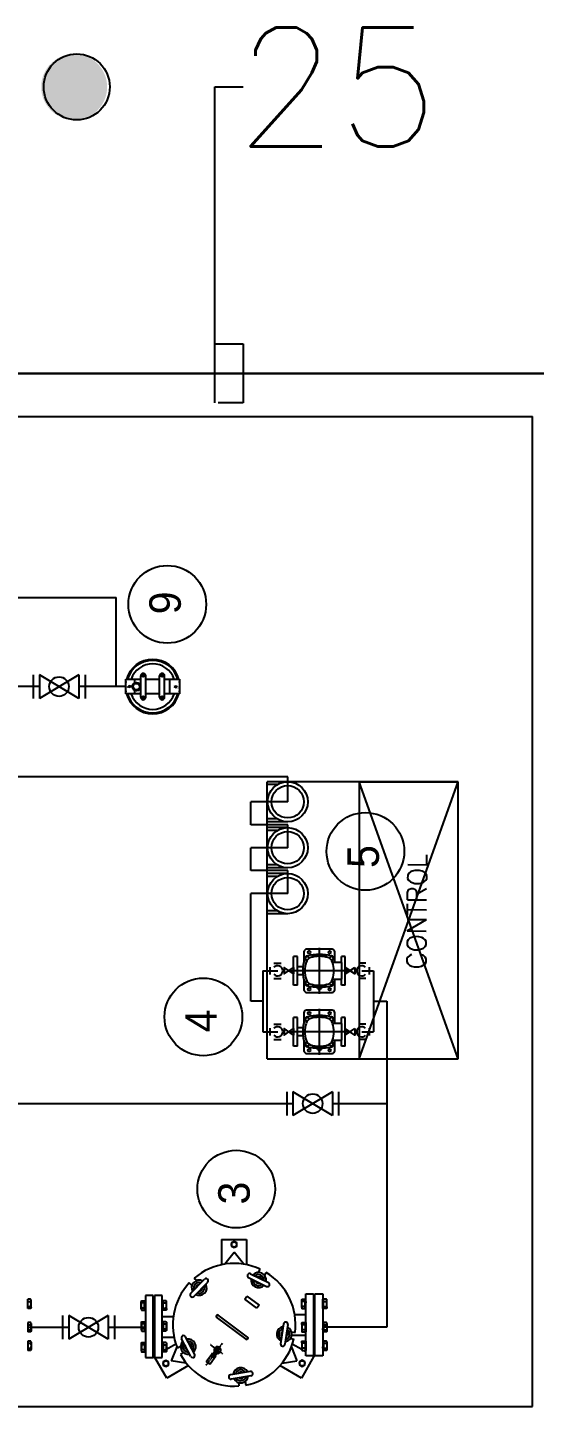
# Model space of a CAD drawing. Header units: millimetres. Extents: x 98929 to 11941380, y 952 to 54154.
# Drawn here: x 209190 to 210470, y 33196 to 36679 of the extents above; entities that cross this region are included whole.
import ezdxf
from ezdxf.enums import TextEntityAlignment as Align

# ---------------------------------------------------------------- set-up
doc = ezdxf.new("R2010")
doc.units = ezdxf.units.MM
doc.linetypes.add('CENTER', pattern=[2, 1.25, -0.25, 0.25, -0.25])
doc.linetypes.add('PHANTOM', pattern=[63.5, 31.75, -6.35, 6.35, -6.35, 6.35, -6.35])
doc.layers.add('-급수', color=3, linetype='Continuous', lineweight=30)
for name, color, linetype in [('5TXT', 7, 'Continuous'), ('CENTER', 8, 'CENTER'), ('ex', 1, 'Continuous'), ('장비', 8, 'Continuous')]:
    doc.layers.add(name, color=color, linetype=linetype)
doc.layers.add('Library', color=210, linetype='Continuous', plot=False)
doc.styles.get("Standard").update_dxf_attribs({"font": 'simple.shx', "bigfont": 'whgtxt.shx'})
doc.styles.add('굴림', font='simple.shx', dxfattribs={"bigfont": 'whgtxt.shx'})
doc.styles.add('돋움체', font='')
doc.styles.add('울릉도B', font='HYWULM.TTF')
doc.styles.get('돋움체').set_extended_font_data('DotumChe')

# ---------------------------------------------------------------- blocks, each defined once
blk = doc.blocks.new('BA-8E')
for p, q in [((-6, 43), (-6, 42.5)), ((-6, 42.5), (-6, 15.5)), ((-6, 42.5), (-4.6, 42.5)), ((-5, 44), (5, 44)), ((-2, 42.5), (1.4, 42.5)), ((4.9, 42.5), (6, 42.5)), ((6, 43), (6, 42.5)), ((6, 42.5), (6, 15.5)), ((-6, 17), (6, 17)), ((-6, 15.5), (6, 15.5)), ((-4, 15.5), (-4, 9.7)), ((-4, 15.2), (4, 15.2)), ((-3, 21.7), (-3, 17)), ((-3, 17.3), (3, 17.3)), ((-2.7, 22), (2.7, 22)), ((-1.5, 22), (-1.5, 17.3)), ((1.5, 22), (1.5, 17.3)), ((3, 21.7), (3, 17)), ((4, 15.5), (4, 9.7)), ((6, 17), (6, 15.5))]:
    blk.add_line(p, q)
blk.add_lwpolyline([(9.6, 0), (6.8, 6.8), (0, 9.6), (-6.8, 6.8), (-9.6, 0), (-6.8, -6.8), (0, -9.6), (6.8, -6.8)], close=True)
for radius in [8.6, 4]:
    blk.add_circle((0, 0), radius)
for centre, radius, start, end in [((-5, 43), 1, 90, 180), ((5, 43), 1, 0, 90), ((-8, 9.7), 4, 328.8254, 0), ((-2.7, 21.7), 0.3, 90, 180), ((2.7, 21.7), 0.3, 360, 90), ((8, 9.7), 4, 180, 211.1746)]:
    blk.add_arc(centre, radius, start, end)
at = {"layer": 'CENTER'}
for p, q in [((0, 52), (0, -23.2)), ((-18.5, 0), (23.7, 0))]:
    blk.add_line(p, q, dxfattribs=at)
blk = doc.blocks.new('A$C31BA1A71')
at = {"layer": 'Library'}
blk.add_lwpolyline([(10.7, 24.6), (0, 18.5), (0, 6.2), (10.7, 0), (21.3, 6.2), (21.3, 18.5)], close=True, dxfattribs=at)
blk.add_circle((10.7, 12.3), 10.4, dxfattribs=at)
blk = doc.blocks.new('RO SYSTEM')
at = {"layer": '장비'}
for points in [[(566.5, 1019.6), (566.5, 1017.8), (565.7, 1017.8), (567.8, 1013.1), (569.9, 1017.8), (569.1, 1017.8), (569.1, 1019.6)], [(569.1, 899.9), (570, 899.9), (567.8, 904.6), (565.7, 899.9), (566.6, 899.9), (566.6, 898.1), (569.1, 898.1)]]:
    blk.add_hatch(color=251, dxfattribs=at).paths.add_polyline_path(points)
at = {"layer": '장비', "color": 5}
for p, q in [((-1250, 3000), (-1250, 0)), ((1250, 3000), (1250, 0)), ((-1250, 0), (1250, 0))]:
    blk.add_line(p, q, dxfattribs=at)
at = {"layer": '장비', "color": 4}
for p, q in [((-485.3, 2227.1), (-485.3, 604.6)), ((340.3, 618), (340.3, 2219.5)), ((793, 1490.1), (793, 1051.4)), ((567.8, 1245), (567.8, 1322.6)), ((-1050.1, 1274), (-1050.1, 1170.9)), ((567.8, 1026.3), (567.8, 1145.3)), ((-1050.1, 1071.1), (-1050.1, 977)), ((567.8, 1051.4), (793, 1051.4)), ((-227, 680.4), (-227, 710.6)), ((-227, 710.6), (45, 710.6)), ((45, 618), (45, 710.6)), ((103, 710.6), (160.9, 710.6)), ((103, 618), (103, 710.6)), ((160.9, 618), (160.9, 710.6)), ((218.9, 710.6), (276.9, 710.6)), ((218.9, 618), (218.9, 710.6)), ((276.9, 618), (276.9, 710.6)), ((-304, 680.4), (-304, 643.1)), ((-149.9, 680.4), (-304, 680.4)), ((-149.9, 680.4), (-149.9, 643.2)), ((45, 618), (103, 618)), ((160.9, 618), (218.9, 618)), ((276.9, 618), (340.3, 618)), ((-1050.1, 367.3), (-1050.1, 529.6)), ((-485.3, 504.8), (-485.3, 367.3)), ((-304, 430.7), (-304, 400.9)), ((-149.9, 430.8), (-149.9, 400.9)), ((-149.9, 400.9), (-304, 400.9)), ((-227, 400.9), (-227, 367.3)), ((-227, 367.3), (-1050.1, 367.3))]:
    blk.add_line(p, q, dxfattribs=at)
at = {"layer": '장비'}
for p, q in [((-1084.9, 1274.4), (-1108.5, 1274.4)), ((-1108.5, 1267.2), (-1108.5, 1274.4)), ((-1087.6, 1266), (-1105.8, 1266)), ((-1103.1, 1274.4), (-1103.1, 1267.2)), ((-1090.3, 1274.4), (-1090.3, 1267.2)), ((-1084.9, 1267.2), (-1084.9, 1274.4)), ((-1038.3, 1274.4), (-1061.9, 1274.4)), ((-1061.9, 1267.2), (-1061.9, 1274.4)), ((-1041, 1265.9), (-1059.2, 1265.9)), ((-1056.5, 1274.4), (-1056.5, 1267.2)), ((-1043.7, 1274.4), (-1043.7, 1267.2)), ((-1038.3, 1267.2), (-1038.3, 1274.4)), ((-1003.1, 1274.4), (-979.5, 1274.4)), ((-1003.1, 1267.2), (-1003.1, 1274.4)), ((-1000.4, 1266), (-982.2, 1266)), ((-997.7, 1274.4), (-997.7, 1267.2)), ((-984.9, 1274.4), (-984.9, 1267.2)), ((-979.5, 1267.2), (-979.5, 1274.4)), ((537.9, 1145.3), (597.7, 1245)), ((597.7, 1245), (537.9, 1245)), ((597.7, 1145.3), (537.9, 1245)), ((-1080, 1071.1), (-1020.1, 1170.9)), ((-1020.1, 1170.9), (-1080, 1170.9)), ((-1020.1, 1071.1), (-1080, 1170.9)), ((597.7, 1145.3), (537.9, 1145.3)), ((-1020.1, 1071.1), (-1080, 1071.1)), ((549.1, 988.8), (549.1, 1026.3)), ((549.1, 1026.3), (586.6, 1026.3)), ((586.6, 1026.3), (586.6, 988.8)), ((-969.5, 977), (-1126.1, 977)), ((-1126.1, 977), (-1126.1, 957.4)), ((-1112.3, 986.3), (-1112.3, 979.1)), ((-1088.7, 979.1), (-1112.3, 979.1)), ((-1088.7, 978.6), (-1112.3, 978.6)), ((-1112.3, 978.6), (-1112.3, 977)), ((-1088.7, 977), (-1112.3, 977)), ((-1091.4, 987.5), (-1109.6, 987.5)), ((-1106.9, 979.1), (-1106.9, 986.3)), ((-1106.9, 977.2), (-1102.8, 978.4)), ((-1105.3, 977.2), (-1101.2, 978.4)), ((-1094.1, 979.1), (-1094.1, 986.3)), ((-1088.7, 986.3), (-1088.7, 979.1)), ((-1088.7, 978.6), (-1088.7, 977)), ((-1059.6, 986.3), (-1059.6, 979.1)), ((-1036, 979.1), (-1059.6, 979.1)), ((-1036, 978.6), (-1059.6, 978.6)), ((-1059.6, 978.6), (-1059.6, 977)), ((-1036, 977), (-1059.6, 977)), ((-1038.7, 987.5), (-1056.9, 987.5)), ((-1054.2, 979.1), (-1054.2, 986.3)), ((-1054.2, 977.2), (-1050.1, 978.4)), ((-1052.5, 977.2), (-1048.5, 978.4)), ((-1041.4, 979.1), (-1041.4, 986.3)), ((-1036, 986.3), (-1036, 979.1)), ((-1036, 978.6), (-1036, 977)), ((-1006.9, 986.3), (-1006.9, 979.1)), ((-1006.9, 979.1), (-983.3, 979.1)), ((-1006.9, 978.6), (-983.3, 978.6)), ((-1006.9, 978.6), (-1006.9, 977)), ((-1006.9, 977), (-983.3, 977)), ((-1004.2, 987.5), (-986, 987.5)), ((-1001.5, 979.1), (-1001.5, 986.3)), ((-990.4, 977.2), (-994.4, 978.4)), ((-988.8, 977.2), (-992.8, 978.4)), ((-988.7, 979.1), (-988.7, 986.3)), ((-983.3, 986.3), (-983.3, 979.1)), ((-983.3, 978.6), (-983.3, 977)), ((-969.5, 957.4), (-969.5, 977)), ((540.9, 988.8), (594.7, 988.8)), ((540.9, 976.3), (594.7, 976.3)), ((549.1, 1003.8), (557.9, 1003.8)), ((549.1, 941.3), (549.1, 976.3)), ((577.7, 1003.8), (586.6, 1003.8)), ((586.6, 976.3), (586.6, 941.3)), ((-1178.3, 923.3), (-1126.1, 953.6)), ((-1126.1, 957.4), (-969.5, 957.4)), ((-1126.1, 954.2), (-1126.1, 957.4)), ((-969.5, 954.2), (-1126.1, 954.2)), ((-1126.1, 954.2), (-1126.1, 934.6)), ((-1073.9, 954.2), (-1073.9, 957.4)), ((-1073.9, 957.4), (-1021.7, 957.4)), ((-1021.7, 954.2), (-1021.7, 957.4)), ((-969.5, 934.6), (-969.5, 954.2)), ((540.9, 941.3), (594.7, 941.3)), ((-1146.5, 868.4), (-1178.3, 923.3)), ((-1140.5, 874.8), (-1135, 911.8)), ((-1099.9, 898.2), (-1135, 911.8)), ((-1126.1, 934.6), (-969.5, 934.6)), ((-1112.3, 933), (-1112.3, 934.6)), ((-1088.7, 934.6), (-1112.3, 934.6)), ((-1088.7, 933), (-1112.3, 933)), ((-1088.7, 932.5), (-1112.3, 932.5)), ((-1112.3, 925.3), (-1112.3, 932.5)), ((-1110.6, 933), (-1110.3, 932.5)), ((-1092.4, 924.1), (-1109.6, 924)), ((-1106.9, 934.4), (-1102.8, 933.1)), ((-1106.9, 932.5), (-1106.9, 925.3)), ((-1105.4, 924.1), (-1091.6, 900.3)), ((-1105.3, 934.4), (-1101.2, 933.1)), ((-1094.1, 932.5), (-1094.1, 925.3)), ((-1091.4, 924), (-1092.4, 924)), ((-1088.7, 933), (-1088.7, 934.6)), ((-1088.7, 925.3), (-1088.7, 932.5)), ((-1076, 904.7), (-1076, 934.6)), ((-1073.9, 934.6), (-1021.7, 934.6)), ((-1059.6, 933), (-1059.6, 934.6)), ((-1036, 934.6), (-1059.6, 934.6)), ((-1036, 933), (-1059.6, 933)), ((-1036, 932.5), (-1059.6, 932.5)), ((-1059.6, 925.3), (-1059.6, 932.5)), ((-1039.7, 924.1), (-1056.9, 924)), ((-1054.2, 934.4), (-1050.1, 933.1)), ((-1054.2, 932.5), (-1054.2, 925.3)), ((-1052.5, 934.4), (-1048.5, 933.1)), ((-1041.4, 932.5), (-1041.4, 925.3)), ((-1038.7, 924), (-1039.6, 924)), ((-1036, 933), (-1036, 934.6)), ((-1036, 925.3), (-1036, 932.5)), ((-1023.8, 906.8), (-1023.8, 934.6)), ((-1006.9, 933), (-1006.9, 934.6)), ((-1006.9, 934.6), (-983.3, 934.6)), ((-1006.9, 933), (-983.3, 933)), ((-1006.9, 932.5), (-983.3, 932.5)), ((-1006.9, 925.3), (-1006.9, 932.5)), ((-1004.2, 924), (-986, 924)), ((-1001.5, 932.5), (-1001.5, 925.3)), ((-990.4, 934.4), (-994.4, 933.1)), ((-988.8, 934.4), (-992.8, 933.1)), ((-988.7, 932.5), (-988.7, 925.3)), ((-983.3, 933), (-983.3, 934.6)), ((-983.3, 925.3), (-983.3, 932.5)), ((540.9, 928.8), (594.7, 928.8)), ((549.1, 891.3), (549.1, 928.8)), ((586.6, 916.3), (549.1, 916.3)), ((586.6, 928.8), (586.6, 891.3)), ((-1124, 862.3), (-1079.3, 885.8)), ((-1118.9, 852.6), (-1074.2, 876.1)), ((-1114.6, 880.6), (-1118.8, 888.8)), ((-1099.1, 888.4), (-1103.2, 896.3)), ((-1093.7, 878.1), (-1093.8, 878.2)), ((586.6, 891.3), (549.1, 891.3)), ((-1109.1, 870.1), (-1109.1, 870.1)), ((-972.4, 855.2), (-936.2, 820)), ((-964.7, 863), (-928.6, 827.8)), ((-952.8, 851.2), (-952.7, 851.3)), ((-944.5, 859.7), (-938, 866.3)), ((-940.4, 839.1), (-940.3, 839.2)), ((-932.2, 847.4), (-926, 853.7)), ((-1080, 723.1), (-1024.7, 797.4)), ((-1074.9, 719.3), (-1019.6, 793.6)), ((-828.9, 785.2), (-892.2, 785.2)), ((-889.8, 776.6), (-860.6, 753.4)), ((-828.9, 785.2), (-828.8, 721.7)), ((-1189.7, 742.4), (-1198.4, 740.9)), ((-1172.5, 710.7), (-1181.1, 760.4)), ((-1178.2, 744.3), (-1178.3, 744.3)), ((-1161.7, 712.5), (-1170.3, 762.2)), ((-1050.1, 752.7), (-1050.1, 752.7)), ((-889.9, 729.8), (-860.6, 753.4)), ((-1187, 725.2), (-1196.1, 723.7)), ((-1175.3, 727.2), (-1175.4, 727.2)), ((-1002.2, 696), (-979.5, 726.5)), ((-971.8, 720.8), (-994.6, 690.3)), ((-979.5, 726.5), (-971.8, 720.8)), ((-924.7, 716.6), (-947, 671.4)), ((-914.9, 711.8), (-937.2, 666.5)), ((-922.4, 696.8), (-922.3, 696.7)), ((-828.8, 721.7), (-892.1, 721.7)), ((-994.6, 690.3), (-1002.2, 696)), ((-930.1, 681.2), (-930, 681.2)), ((-919.7, 676), (-911.7, 672.1)), ((-911.8, 691.5), (-903.5, 687.4)), ((-372.4, 670), (-372.4, 187.8)), ((-372.4, 670), (327.6, 670)), ((-313.2, 662.6), (-294.7, 662.6)), ((-159.2, 662.6), (-140.7, 662.6)), ((-5.7, 618), (-5.7, 670)), ((-5.7, 618), (-5.7, 670)), ((1.5, 644.1), (1.5, 670)), ((1.5, 644.1), (1.5, 670)), ((88.3, 644.3), (88.3, 670)), ((95.7, 618), (95.7, 670)), ((110.3, 618), (110.3, 670)), ((110.3, 618), (110.3, 670)), ((117.5, 644.1), (117.5, 670)), ((117.5, 644.1), (117.5, 670)), ((204.2, 644.3), (204.2, 670)), ((211.6, 618), (211.6, 670)), ((226.2, 618), (226.2, 670)), ((226.2, 618), (226.2, 670)), ((233.5, 644.1), (233.5, 670)), ((233.5, 644.1), (233.5, 670)), ((320.2, 644.3), (320.2, 670)), ((327.6, 618), (327.6, 670)), ((327.6, 437.8), (327.6, 670)), ((-1178.3, 583.2), (-1146.7, 638.2)), ((-1140.7, 632.1), (-1135, 594.9)), ((-1041.7, 628.5), (-1091.6, 635.7)), ((-323.4, 652.9), (-323.4, 634.5)), ((-304, 630.2), (-304, 627.2)), ((-284.6, 652.9), (-284.6, 634.5)), ((-169.3, 652.9), (-169.3, 634.5)), ((-149.9, 630.2), (-149.9, 627.2)), ((-130.5, 652.9), (-130.5, 634.5)), ((-1100.2, 608.6), (-1135, 594.9)), ((-1091.7, 606.7), (-1105.5, 582.5)), ((-1043.3, 617.6), (-1093.2, 624.8)), ((-1078.8, 611.1), (-1080.1, 602.4)), ((-1077.1, 622.7), (-1077.1, 622.5)), ((-1070.1, 607.7), (-1070.1, 572)), ((-1061.6, 608.4), (-1063, 599.2)), ((-1059.9, 620.1), (-1059.9, 620)), ((-1017.9, 599.7), (-1017.9, 572)), ((-515.2, 504.8), (-455.4, 604.6)), ((-455.4, 604.6), (-515.2, 604.6)), ((-455.4, 504.8), (-515.2, 604.6)), ((-340.3, 602.9), (-267.6, 602.9)), ((-340.3, 593.6), (-340.3, 602.9)), ((-340.3, 593.6), (-267.6, 593.6)), ((-313.8, 579.2), (-313.8, 593.6)), ((-304, 614.5), (-304, 602.9)), ((-304, 469.6), (-304, 606.4)), ((-294.1, 579.2), (-294.1, 593.6)), ((-267.6, 593.6), (-267.6, 602.9)), ((-186.3, 602.9), (-113.6, 602.9)), ((-186.3, 593.6), (-186.3, 602.9)), ((-186.3, 593.6), (-113.6, 593.6)), ((-159.8, 579.2), (-159.8, 593.6)), ((-149.9, 614.5), (-149.9, 602.9)), ((-149.9, 469.6), (-149.9, 606.4)), ((-140.1, 579.2), (-140.1, 593.6)), ((-113.6, 593.6), (-113.6, 602.9)), ((-1123.2, 551.6), (-1178.3, 583.2)), ((-1122.3, 572), (-965.7, 572)), ((-1122.3, 552.4), (-1122.3, 572)), ((-1108.5, 577.3), (-1111.6, 572)), ((-1108.5, 581.3), (-1108.5, 574.1)), ((-1084.9, 574.1), (-1108.5, 574.1)), ((-1084.9, 573.6), (-1108.5, 573.6)), ((-1108.5, 573.6), (-1108.5, 572)), ((-1084.9, 572), (-1108.5, 572)), ((-1087.6, 582.5), (-1105.8, 582.5)), ((-1103.1, 574.1), (-1103.1, 581.3)), ((-1103, 572.2), (-1099, 573.4)), ((-1101.4, 572.2), (-1097.4, 573.4)), ((-1090.3, 574.1), (-1090.3, 581.3)), ((-1084.9, 581.3), (-1084.9, 574.1)), ((-1084.9, 573.6), (-1084.9, 572)), ((-1070.1, 572), (-1017.9, 572)), ((-1061.9, 581.3), (-1061.9, 574.1)), ((-1038.3, 574.1), (-1061.9, 574.1)), ((-1038.3, 573.6), (-1061.9, 573.6)), ((-1061.9, 573.6), (-1061.9, 572)), ((-1038.3, 572), (-1061.9, 572)), ((-1041, 582.5), (-1059.2, 582.5)), ((-1056.5, 574.1), (-1056.5, 581.3)), ((-1056.4, 572.2), (-1052.3, 573.4)), ((-1054.8, 572.2), (-1050.7, 573.4)), ((-1043.7, 574.1), (-1043.7, 581.3)), ((-1038.3, 581.3), (-1038.3, 574.1)), ((-1038.3, 573.6), (-1038.3, 572)), ((-1003.1, 581.3), (-1003.1, 574.1)), ((-1003.1, 574.1), (-979.5, 574.1)), ((-1003.1, 573.6), (-979.5, 573.6)), ((-1003.1, 573.6), (-1003.1, 572)), ((-1003.1, 572), (-979.5, 572)), ((-1000.4, 582.5), (-982.2, 582.5)), ((-997.7, 574.1), (-997.7, 581.3)), ((-986.6, 572.2), (-990.6, 573.4)), ((-985, 572.2), (-989, 573.4)), ((-984.9, 574.1), (-984.9, 581.3)), ((-979.5, 581.3), (-979.5, 574.1)), ((-979.5, 573.6), (-979.5, 572)), ((-965.7, 572), (-965.7, 552.4)), ((-358.5, 570.2), (-358.5, 505.8)), ((-330, 577), (-351.8, 577)), ((-335.7, 573.8), (-339.8, 569.8)), ((-339.8, 569.8), (-338.3, 564.3)), ((-338.3, 564.3), (-335.5, 563.5)), ((-330.2, 572.3), (-335.7, 573.8)), ((-329.5, 569.6), (-330.2, 572.3)), ((-307.4, 575), (-307.6, 574.7)), ((-307.6, 574.7), (-307.6, 574.7)), ((-304, 578.5), (-306.6, 577.8)), ((-306.6, 577.8), (-306.6, 576.3)), ((-306.6, 574.8), (-306.6, 576.3)), ((-306.6, 576.3), (-304, 575.6)), ((-301.4, 577.8), (-304, 578.5)), ((-304, 575.6), (-301.4, 576.3)), ((-304, 574.9), (-304, 575.6)), ((-301.4, 576.3), (-301.4, 577.8)), ((-301.4, 574.8), (-301.4, 576.3)), ((-300.5, 575), (-300.4, 574.7)), ((-300.3, 574.7), (-300.4, 574.7)), ((-277.7, 572.3), (-278.4, 569.6)), ((-256.2, 577), (-277.9, 577)), ((-272.2, 573.8), (-277.7, 572.3)), ((-272.4, 563.5), (-269.6, 564.3)), ((-268.2, 569.8), (-272.2, 573.8)), ((-269.6, 564.3), (-268.2, 569.8)), ((-249.4, 505.8), (-249.4, 570.2)), ((-204.5, 570.2), (-204.5, 505.8)), ((-176, 577), (-197.7, 577)), ((-181.7, 573.8), (-185.7, 569.8)), ((-185.7, 569.8), (-184.3, 564.3)), ((-184.3, 564.3), (-181.5, 563.5)), ((-176.2, 572.3), (-181.7, 573.8)), ((-175.5, 569.6), (-176.2, 572.3)), ((-153.5, 574.7), (-153.6, 574.7)), ((-153.4, 575), (-153.5, 574.7)), ((-149.9, 578.6), (-152.5, 577.8)), ((-152.5, 577.8), (-152.5, 576.3)), ((-152.5, 574.8), (-152.5, 576.3)), ((-152.5, 576.3), (-149.9, 575.6)), ((-147.3, 577.8), (-149.9, 578.6)), ((-149.9, 575.6), (-147.3, 576.3)), ((-149.9, 574.9), (-149.9, 575.6)), ((-147.3, 576.3), (-147.3, 577.8)), ((-147.3, 574.8), (-147.3, 576.3)), ((-146.5, 575), (-146.3, 574.7)), ((-146.3, 574.7), (-146.3, 574.7)), ((-123.7, 572.3), (-124.4, 569.6)), ((-102.2, 577), (-123.9, 577)), ((-118.2, 573.8), (-123.7, 572.3)), ((-118.4, 563.5), (-115.6, 564.3)), ((-114.1, 569.8), (-118.2, 573.8)), ((-115.6, 564.3), (-114.1, 569.8)), ((-95.4, 505.8), (-95.4, 570.2)), ((-1122.3, 553.3), (-1123.2, 551.6)), ((-965.7, 552.4), (-1122.3, 552.4)), ((-1122.3, 552.4), (-1122.3, 549.2)), ((-1122.3, 549.2), (-965.7, 549.2)), ((-1122.3, 529.6), (-1122.3, 549.2)), ((-965.7, 529.6), (-1122.3, 529.6)), ((-1108.5, 528), (-1108.5, 529.6)), ((-1084.9, 529.6), (-1108.5, 529.6)), ((-1084.9, 528), (-1108.5, 528)), ((-1084.9, 527.5), (-1108.5, 527.5)), ((-1108.5, 520.3), (-1108.5, 527.5)), ((-1103.1, 527.5), (-1103.1, 520.3)), ((-1103, 529.4), (-1099, 528.2)), ((-1101.4, 529.4), (-1097.4, 528.2)), ((-1090.3, 527.5), (-1090.3, 520.3)), ((-1084.9, 528), (-1084.9, 529.6)), ((-1084.9, 520.3), (-1084.9, 527.5)), ((-1070.1, 552.4), (-1070.1, 549.2)), ((-1070.1, 549.2), (-1017.9, 549.2)), ((-1061.9, 528), (-1061.9, 529.6)), ((-1038.3, 529.6), (-1061.9, 529.6)), ((-1038.3, 528), (-1061.9, 528)), ((-1038.3, 527.4), (-1061.9, 527.4)), ((-1061.9, 520.3), (-1061.9, 527.4)), ((-1056.5, 527.4), (-1056.5, 520.3)), ((-1056.4, 529.4), (-1052.3, 528.1)), ((-1054.8, 529.4), (-1050.7, 528.1)), ((-1043.7, 527.4), (-1043.7, 520.3)), ((-1038.3, 528), (-1038.3, 529.6)), ((-1038.3, 520.3), (-1038.3, 527.4)), ((-1017.9, 552.4), (-1017.9, 549.2)), ((-1003.1, 528), (-1003.1, 529.6)), ((-1003.1, 529.6), (-979.5, 529.6)), ((-1003.1, 528), (-979.5, 528)), ((-1003.1, 527.5), (-979.5, 527.5)), ((-1003.1, 520.3), (-1003.1, 527.5)), ((-997.7, 527.5), (-997.7, 520.3)), ((-986.6, 529.4), (-990.6, 528.2)), ((-985, 529.4), (-989, 528.2)), ((-984.9, 527.5), (-984.9, 520.3)), ((-979.5, 528), (-979.5, 529.6)), ((-979.5, 520.3), (-979.5, 527.5)), ((-965.7, 549.2), (-965.7, 529.6)), ((-362, 538), (-246, 538)), ((-348.4, 540.6), (-351.5, 540.6)), ((-351.5, 538), (-351.5, 540.6)), ((-351.5, 535.4), (-351.5, 538)), ((-348.4, 538), (-351.5, 538)), ((-348.4, 535.4), (-351.5, 535.4)), ((-348.4, 541.6), (-346.8, 542.5)), ((-348.4, 534.4), (-348.4, 541.6)), ((-348.4, 534.4), (-346.8, 533.5)), ((-346.8, 542.5), (-345.9, 544.2)), ((-346.8, 542.5), (-346.8, 533.5)), ((-346.8, 533.5), (-345.9, 531.8)), ((-345.4, 544.2), (-345.9, 544.2)), ((-345.9, 531.8), (-345.4, 531.8)), ((-338.3, 556.2), (-338.9, 556.6)), ((-269.7, 556.2), (-269, 556.6)), ((-207.9, 538), (-91.9, 538)), ((-194.4, 540.6), (-197.5, 540.6)), ((-197.5, 538), (-197.5, 540.6)), ((-197.5, 535.4), (-197.5, 538)), ((-194.4, 538), (-197.5, 538)), ((-194.4, 535.4), (-197.5, 535.4)), ((-194.4, 541.6), (-192.8, 542.5)), ((-194.4, 534.4), (-194.4, 541.6)), ((-194.4, 534.4), (-192.8, 533.5)), ((-192.8, 542.5), (-191.8, 544.2)), ((-192.8, 542.5), (-192.8, 533.5)), ((-192.8, 533.5), (-191.8, 531.8)), ((-191.3, 544.2), (-191.8, 544.2)), ((-191.8, 531.8), (-191.3, 531.8)), ((-184.2, 556.2), (-184.9, 556.6)), ((-115.6, 556.2), (-115, 556.6)), ((-1087.6, 519), (-1105.8, 519)), ((-1041, 519), (-1059.2, 519)), ((-1000.4, 519), (-982.2, 519)), ((-455.4, 504.8), (-515.2, 504.8)), ((-351.8, 499), (-330, 499)), ((-338.3, 511.7), (-339.8, 506.2)), ((-339.8, 506.2), (-335.7, 502.2)), ((-338.9, 519.4), (-338.3, 519.8)), ((-335.5, 512.5), (-338.3, 511.7)), ((-335.7, 502.2), (-330.2, 503.7)), ((-330.2, 503.7), (-329.5, 506.5)), ((-325.3, 504.6), (-325.3, 481.4)), ((-282.7, 481.4), (-282.7, 504.6)), ((-278.4, 506.5), (-277.7, 503.7)), ((-277.9, 499), (-256.2, 499)), ((-277.7, 503.7), (-272.2, 502.2)), ((-269.6, 511.7), (-272.4, 512.5)), ((-272.2, 502.2), (-268.2, 506.2)), ((-269, 519.4), (-269.7, 519.8)), ((-268.2, 506.2), (-269.6, 511.7)), ((-197.7, 499), (-176, 499)), ((-184.3, 511.7), (-185.7, 506.2)), ((-185.7, 506.2), (-181.7, 502.2)), ((-184.9, 519.4), (-184.2, 519.8)), ((-181.5, 512.5), (-184.3, 511.7)), ((-181.7, 502.2), (-176.2, 503.7)), ((-176.2, 503.7), (-175.5, 506.5)), ((-171.2, 504.6), (-171.2, 481.4)), ((-128.6, 481.4), (-128.6, 504.6)), ((-124.4, 506.5), (-123.7, 503.7)), ((-123.9, 499.1), (-102.2, 499.1)), ((-123.7, 503.7), (-118.2, 502.2)), ((-115.6, 511.7), (-118.4, 512.5)), ((-118.2, 502.2), (-114.1, 506.2)), ((-115, 519.4), (-115.6, 519.8)), ((-114.1, 506.2), (-115.6, 511.7)), ((-340.3, 482.4), (-325.3, 482.4)), ((-340.3, 473.1), (-340.3, 482.4)), ((-340.3, 473.1), (-267.6, 473.1)), ((-325.3, 481.4), (-282.7, 481.4)), ((-304, 456.8), (-304, 471.2)), ((-282.7, 482.4), (-267.6, 482.4)), ((-267.6, 473.1), (-267.6, 482.4)), ((-186.3, 482.4), (-171.2, 482.4)), ((-186.3, 473.1), (-186.3, 482.4)), ((-186.3, 473.1), (-113.6, 473.1)), ((-171.2, 481.4), (-128.6, 481.4)), ((-149.9, 456.8), (-149.9, 471.2)), ((-128.6, 482.4), (-113.6, 482.4)), ((-113.6, 473.1), (-113.6, 482.4)), ((327.6, 437.8), (-372.4, 437.8)), ((-372.4, 187.8), (327.6, 437.8)), ((-372.4, 437.8), (327.6, 187.8)), ((-323.4, 421), (-323.4, 439.4)), ((-304, 443.7), (-304, 448.8)), ((-284.6, 421), (-284.6, 439.4)), ((-169.3, 421), (-169.3, 439.4)), ((-149.9, 443.7), (-149.9, 448.8)), ((-130.5, 421), (-130.5, 439.4)), ((327.6, 187.8), (327.6, 437.8)), ((327.6, 437.8), (327.6, 187.8)), ((-313.2, 411.3), (-294.7, 411.3)), ((-159.2, 411.3), (-140.7, 411.3)), ((-372.4, 187.8), (327.6, 187.8))]:
    blk.add_line(p, q, dxfattribs=at)
at = {"layer": '장비', "color": 0}
for p, q in [((597.7, 1260.6), (537.9, 1260.6)), ((-1020.1, 1186.4), (-1080, 1186.4)), ((597.7, 1129.7), (537.9, 1129.7)), ((-1020.1, 1055.6), (-1080, 1055.6)), ((-455.4, 620.1), (-515.2, 620.1)), ((-455.4, 489.3), (-515.2, 489.3))]:
    blk.add_line(p, q, dxfattribs=at)
at = {"layer": '장비', "color": 251}
for p, q in [((567.8, 1013.1), (565.6, 1017.8)), ((566.5, 1017.8), (566.5, 1019.6)), ((566.5, 1019.6), (569, 1019.6)), ((567.8, 1013.1), (569.9, 1017.8)), ((569, 1017.8), (569, 1019.6)), ((567.8, 904.6), (565.6, 899.9)), ((566.5, 899.9), (566.5, 898.1)), ((566.5, 898.1), (569.1, 898.1)), ((567.8, 904.6), (569.9, 899.9)), ((569.1, 899.9), (569.1, 898.1))]:
    blk.add_line(p, q, dxfattribs=at)
at = {"layer": '장비'}
for points in [[(-1103.1, 1267.2, -0.180912), (-1103.3, 1266.8, -0.10298), (-1103.9, 1266.3, -0.0625), (-1104.7, 1266.1, -0.048725), (-1105.8, 1266, -0.048725), (-1106.9, 1266.1, -0.0625), (-1107.7, 1266.3, -0.10298), (-1108.3, 1266.8, -0.180912), (-1108.5, 1267.2, -0.180912)], [(-1090.3, 1267.2, -0.287816), (-1090.5, 1266.9, -0.063192), (-1092.2, 1266.3, -0.028693), (-1094.1, 1266.1, -0.020666), (-1096.7, 1266, -0.020666), (-1099.4, 1266.1, -0.028693), (-1101.2, 1266.3, -0.063192), (-1102.9, 1266.9, -0.287816), (-1103.1, 1267.2, -0.287816)], [(-1090.3, 1267.2, 0.180912), (-1090.1, 1266.8, 0.10298), (-1089.5, 1266.3, 0.0625), (-1088.7, 1266.1, 0.048725), (-1087.6, 1266, 0.048725), (-1086.5, 1266.1, 0.0625), (-1085.7, 1266.3, 0.10298), (-1085.1, 1266.8, 0.180912), (-1084.9, 1267.2, 0.180912)], [(-1056.5, 1267.2, -0.180912), (-1056.6, 1266.8, -0.10298), (-1057.3, 1266.3, -0.0625), (-1058.1, 1266.1, -0.048725), (-1059.2, 1265.9, -0.048725), (-1060.3, 1266.1, -0.0625), (-1061.1, 1266.3, -0.10298), (-1061.7, 1266.8, -0.180912), (-1061.9, 1267.2, -0.180912)], [(-1043.7, 1267.2, -0.287816), (-1043.9, 1266.9, -0.063192), (-1045.5, 1266.3, -0.028693), (-1047.4, 1266.1, -0.020666), (-1050.1, 1265.9, -0.020666), (-1052.7, 1266.1, -0.028693), (-1054.6, 1266.3, -0.063192), (-1056.3, 1266.9, -0.287816), (-1056.5, 1267.2, -0.287816)], [(-1043.7, 1267.2, 0.180912), (-1043.5, 1266.8, 0.10298), (-1042.9, 1266.3, 0.0625), (-1042.1, 1266.1, 0.048725), (-1041, 1265.9, 0.048725), (-1039.9, 1266.1, 0.0625), (-1039.1, 1266.3, 0.10298), (-1038.4, 1266.8, 0.180912), (-1038.3, 1267.2, 0.180912)], [(-997.7, 1267.2, -0.180912), (-997.9, 1266.8, -0.10298), (-998.5, 1266.3, -0.0625), (-999.3, 1266.1, -0.048725), (-1000.4, 1266, -0.048725), (-1001.5, 1266.1, -0.0625), (-1002.3, 1266.3, -0.10298), (-1002.9, 1266.8, -0.180912), (-1003.1, 1267.2, -0.180912)], [(-997.7, 1267.2, 0.287816), (-997.5, 1266.9, 0.063192), (-995.8, 1266.3, 0.028693), (-993.9, 1266.1, 0.020666), (-991.3, 1266, 0.020666), (-988.7, 1266.1, 0.028693), (-986.8, 1266.3, 0.063192), (-985.1, 1266.9, 0.287816), (-984.9, 1267.2, 0.287816)], [(-984.9, 1267.2, 0.180912), (-984.7, 1266.8, 0.10298), (-984.1, 1266.3, 0.0625), (-983.3, 1266.1, 0.048725), (-982.2, 1266, 0.048725), (-981.1, 1266.1, 0.0625), (-980.3, 1266.3, 0.10298), (-979.7, 1266.8, 0.180912), (-979.5, 1267.2, 0.180912)], [(-1106.9, 986.3, 0.180912), (-1107.1, 986.7, 0.10298), (-1107.7, 987.2, 0.0625), (-1108.5, 987.4, 0.048725), (-1109.6, 987.5, 0.048725), (-1110.7, 987.4, 0.0625), (-1111.5, 987.2, 0.10298), (-1112.2, 986.7, 0.180912), (-1112.3, 986.3, 0.180912)], [(-1094.1, 986.3, 0.287816), (-1094.3, 986.6, 0.063192), (-1096, 987.2, 0.028693), (-1097.9, 987.4, 0.020666), (-1100.5, 987.5, 0.020666), (-1103.2, 987.4, 0.028693), (-1105.1, 987.2, 0.063192), (-1106.7, 986.6, 0.287816), (-1106.9, 986.3, 0.287816)], [(-1094.1, 986.3, -0.180912), (-1094, 986.7, -0.10298), (-1093.3, 987.2, -0.0625), (-1092.5, 987.4, -0.048725), (-1091.4, 987.5, -0.048725), (-1090.3, 987.4, -0.0625), (-1089.5, 987.2, -0.10298), (-1088.9, 986.7, -0.180912), (-1088.7, 986.3, -0.180912)], [(-1054.2, 986.3, 0.180912), (-1054.4, 986.7, 0.10298), (-1055, 987.2, 0.0625), (-1055.8, 987.4, 0.048725), (-1056.9, 987.5, 0.048725), (-1058, 987.4, 0.0625), (-1058.8, 987.2, 0.10298), (-1059.4, 986.7, 0.180912), (-1059.6, 986.3, 0.180912)], [(-1041.4, 986.3, 0.287816), (-1041.6, 986.6, 0.063192), (-1043.3, 987.2, 0.028693), (-1045.2, 987.4, 0.020666), (-1047.8, 987.5, 0.020666), (-1050.5, 987.4, 0.028693), (-1052.4, 987.2, 0.063192), (-1054, 986.6, 0.287816), (-1054.2, 986.3, 0.287816)], [(-1041.4, 986.3, -0.180912), (-1041.3, 986.7, -0.10298), (-1040.6, 987.2, -0.0625), (-1039.8, 987.4, -0.048725), (-1038.7, 987.5, -0.048725), (-1037.6, 987.4, -0.0625), (-1036.8, 987.2, -0.10298), (-1036.2, 986.7, -0.180912), (-1036, 986.3, -0.180912)], [(-1001.5, 986.3, 0.180912), (-1001.7, 986.7, 0.10298), (-1002.3, 987.2, 0.0625), (-1003.1, 987.4, 0.048725), (-1004.2, 987.5, 0.048725), (-1005.3, 987.4, 0.0625), (-1006.1, 987.2, 0.10298), (-1006.7, 986.7, 0.180912), (-1006.9, 986.3, 0.180912)], [(-1001.5, 986.3, -0.287816), (-1001.3, 986.6, -0.063192), (-999.6, 987.2, -0.028693), (-997.8, 987.4, -0.020666), (-995.1, 987.5, -0.020666), (-992.5, 987.4, -0.028693), (-990.6, 987.2, -0.063192), (-988.9, 986.6, -0.287816), (-988.7, 986.3, -0.287816)], [(-988.7, 986.3, -0.180912), (-988.6, 986.7, -0.10298), (-987.9, 987.2, -0.0625), (-987.1, 987.4, -0.048725), (-986, 987.5, -0.048725), (-984.9, 987.4, -0.0625), (-984.1, 987.2, -0.10298), (-983.5, 986.7, -0.180912), (-983.3, 986.3, -0.180912)], [(-1106.9, 925.3, -0.180912), (-1107.1, 924.9, -0.10298), (-1107.7, 924.4, -0.0625), (-1108.5, 924.1, -0.048725), (-1109.6, 924, -0.048725), (-1110.7, 924.1, -0.0625), (-1111.5, 924.4, -0.10298), (-1112.2, 924.9, -0.180912), (-1112.3, 925.3, -0.180912)], [(-1106.9, 925.3, 0.287816), (-1106.7, 925, 0.063192), (-1105.1, 924.4, 0.028693), (-1103.2, 924.2, 0.020666), (-1100.5, 924, 0.020666), (-1097.9, 924.2, 0.028693), (-1096, 924.4, 0.063192), (-1094.3, 925, 0.287816), (-1094.1, 925.3, 0.287816)], [(-1094.1, 925.3, 0.050041), (-1094.1, 925.2, 0.050041)], [(-1094.1, 925.3, -0.096099), (-1094.1, 925.2, -0.096099)], [(-1088.7, 925.3, -0.180912), (-1088.9, 924.8, -0.10298), (-1089.5, 924.4, -0.0625), (-1090.3, 924.1, -0.048725), (-1091.4, 924, -0.048725), (-1092.5, 924.1, -0.0625), (-1093.3, 924.4, -0.10298), (-1094, 924.8, -0.180912), (-1094.1, 925.3, -0.180912)], [(-1054.2, 925.3, -0.180912), (-1054.4, 924.9, -0.10298), (-1055, 924.4, -0.0625), (-1055.8, 924.1, -0.048725), (-1056.9, 924, -0.048725), (-1058, 924.1, -0.0625), (-1058.8, 924.4, -0.10298), (-1059.4, 924.9, -0.180912), (-1059.6, 925.3, -0.180912)], [(-1054.2, 925.3, 0.287816), (-1054, 925, 0.063192), (-1052.4, 924.4, 0.028693), (-1050.5, 924.2, 0.020666), (-1047.8, 924, 0.020666), (-1045.2, 924.2, 0.028693), (-1043.3, 924.4, 0.063192), (-1041.6, 925, 0.287816), (-1041.4, 925.3, 0.287816)], [(-1041.4, 925.3, 0.050041), (-1041.4, 925.2, 0.050041)], [(-1041.4, 925.3, -0.096099), (-1041.4, 925.2, -0.096099)], [(-1036, 925.3, -0.180912), (-1036.2, 924.8, -0.10298), (-1036.8, 924.4, -0.0625), (-1037.6, 924.1, -0.048725), (-1038.7, 924, -0.048725), (-1039.8, 924.1, -0.0625), (-1040.6, 924.4, -0.10298), (-1041.2, 924.8, -0.180912), (-1041.4, 925.3, -0.180912)], [(-1001.5, 925.3, -0.180912), (-1001.7, 924.9, -0.10298), (-1002.3, 924.4, -0.0625), (-1003.1, 924.1, -0.048725), (-1004.2, 924, -0.048725), (-1005.3, 924.1, -0.0625), (-1006.1, 924.4, -0.10298), (-1006.7, 924.9, -0.180912), (-1006.9, 925.3, -0.180912)], [(-1001.5, 925.3, 0.287816), (-1001.3, 925, 0.063192), (-999.6, 924.4, 0.028693), (-997.8, 924.2, 0.020666), (-995.1, 924, 0.020666), (-992.5, 924.2, 0.028693), (-990.6, 924.4, 0.063192), (-988.9, 925, 0.287816), (-988.7, 925.3, 0.287816)], [(-988.7, 925.3, 0.180912), (-988.6, 924.9, 0.10298), (-987.9, 924.4, 0.0625), (-987.1, 924.1, 0.048725), (-986, 924, 0.048725), (-984.9, 924.1, 0.0625), (-984.1, 924.4, 0.10298), (-983.5, 924.9, 0.180912), (-983.3, 925.3, 0.180912)], [(-1103.1, 581.3, 0.180912), (-1103.3, 581.7, 0.10298), (-1103.9, 582.2, 0.0625), (-1104.7, 582.4, 0.048725), (-1105.8, 582.5, 0.048725), (-1106.9, 582.4, 0.0625), (-1107.7, 582.2, 0.10298), (-1108.3, 581.7, 0.180912), (-1108.5, 581.3, 0.180912)], [(-1090.3, 581.3, 0.287816), (-1090.5, 581.6, 0.063192), (-1092.2, 582.2, 0.028693), (-1094.1, 582.4, 0.020666), (-1096.7, 582.5, 0.020666), (-1099.4, 582.4, 0.028693), (-1101.2, 582.2, 0.063192), (-1102.9, 581.6, 0.287816), (-1103.1, 581.3, 0.287816)], [(-1090.3, 581.3, -0.180912), (-1090.1, 581.7, -0.10298), (-1089.5, 582.2, -0.0625), (-1088.7, 582.4, -0.048725), (-1087.6, 582.5, -0.048725), (-1086.5, 582.4, -0.0625), (-1085.7, 582.2, -0.10298), (-1085.1, 581.7, -0.180912), (-1084.9, 581.3, -0.180912)], [(-1056.5, 581.3, 0.180912), (-1056.6, 581.7, 0.10298), (-1057.3, 582.2, 0.0625), (-1058.1, 582.4, 0.048725), (-1059.2, 582.5, 0.048725), (-1060.3, 582.4, 0.0625), (-1061.1, 582.2, 0.10298), (-1061.7, 581.7, 0.180912), (-1061.9, 581.3, 0.180912)], [(-1043.7, 581.3, 0.287816), (-1043.9, 581.6, 0.063192), (-1045.5, 582.2, 0.028693), (-1047.4, 582.4, 0.020666), (-1050.1, 582.5, 0.020666), (-1052.7, 582.4, 0.028693), (-1054.6, 582.2, 0.063192), (-1056.3, 581.6, 0.287816), (-1056.5, 581.3, 0.287816)], [(-1043.7, 581.3, -0.180912), (-1043.5, 581.7, -0.10298), (-1042.9, 582.2, -0.0625), (-1042.1, 582.4, -0.048725), (-1041, 582.5, -0.048725), (-1039.9, 582.4, -0.0625), (-1039.1, 582.2, -0.10298), (-1038.4, 581.7, -0.180912), (-1038.3, 581.3, -0.180912)], [(-997.7, 581.3, 0.180912), (-997.9, 581.7, 0.10298), (-998.5, 582.2, 0.0625), (-999.3, 582.4, 0.048725), (-1000.4, 582.5, 0.048725), (-1001.5, 582.4, 0.0625), (-1002.3, 582.2, 0.10298), (-1002.9, 581.7, 0.180912), (-1003.1, 581.3, 0.180912)], [(-997.7, 581.3, -0.287816), (-997.5, 581.6, -0.063192), (-995.8, 582.2, -0.028693), (-993.9, 582.4, -0.020666), (-991.3, 582.5, -0.020666), (-988.7, 582.4, -0.028693), (-986.8, 582.2, -0.063192), (-985.1, 581.6, -0.287816), (-984.9, 581.3, -0.287816)], [(-984.9, 581.3, -0.180912), (-984.7, 581.7, -0.10298), (-984.1, 582.2, -0.0625), (-983.3, 582.4, -0.048725), (-982.2, 582.5, -0.048725), (-981.1, 582.4, -0.0625), (-980.3, 582.2, -0.10298), (-979.7, 581.7, -0.180912), (-979.5, 581.3, -0.180912)], [(-1103.1, 520.3, -0.180912), (-1103.3, 519.9, -0.10298), (-1103.9, 519.4, -0.0625), (-1104.7, 519.1, -0.048725), (-1105.8, 519, -0.048725), (-1106.9, 519.1, -0.0625), (-1107.7, 519.4, -0.10298), (-1108.3, 519.9, -0.180912), (-1108.5, 520.3, -0.180912)], [(-1090.3, 520.3, -0.287816), (-1090.5, 520, -0.063192), (-1092.2, 519.4, -0.028693), (-1094.1, 519.2, -0.020666), (-1096.7, 519, -0.020666), (-1099.4, 519.2, -0.028693), (-1101.2, 519.4, -0.063192), (-1102.9, 520, -0.287816), (-1103.1, 520.3, -0.287816)], [(-1090.3, 520.3, 0.180912), (-1090.1, 519.9, 0.10298), (-1089.5, 519.4, 0.0625), (-1088.7, 519.1, 0.048725), (-1087.6, 519, 0.048725), (-1086.5, 519.1, 0.0625), (-1085.7, 519.4, 0.10298), (-1085.1, 519.9, 0.180912), (-1084.9, 520.3, 0.180912)], [(-1056.5, 520.3, -0.180912), (-1056.6, 519.9, -0.10298), (-1057.3, 519.4, -0.0625), (-1058.1, 519.1, -0.048725), (-1059.2, 519, -0.048725), (-1060.3, 519.1, -0.0625), (-1061.1, 519.4, -0.10298), (-1061.7, 519.9, -0.180912), (-1061.9, 520.3, -0.180912)], [(-1043.7, 520.3, -0.287816), (-1043.9, 520, -0.063192), (-1045.5, 519.4, -0.028693), (-1047.4, 519.1, -0.020666), (-1050.1, 519, -0.020666), (-1052.7, 519.1, -0.028693), (-1054.6, 519.4, -0.063192), (-1056.3, 520, -0.287816), (-1056.5, 520.3, -0.287816)], [(-1043.7, 520.3, 0.180912), (-1043.5, 519.9, 0.10298), (-1042.9, 519.4, 0.0625), (-1042.1, 519.1, 0.048725), (-1041, 519, 0.048725), (-1039.9, 519.1, 0.0625), (-1039.1, 519.4, 0.10298), (-1038.4, 519.9, 0.180912), (-1038.3, 520.3, 0.180912)], [(-997.7, 520.3, -0.180912), (-997.9, 519.9, -0.10298), (-998.5, 519.4, -0.0625), (-999.3, 519.1, -0.048725), (-1000.4, 519, -0.048725), (-1001.5, 519.1, -0.0625), (-1002.3, 519.4, -0.10298), (-1002.9, 519.9, -0.180912), (-1003.1, 520.3, -0.180912)], [(-997.7, 520.3, 0.287816), (-997.5, 520, 0.063192), (-995.8, 519.4, 0.028693), (-993.9, 519.2, 0.020666), (-991.3, 519, 0.020666), (-988.7, 519.2, 0.028693), (-986.8, 519.4, 0.063192), (-985.1, 520, 0.287816), (-984.9, 520.3, 0.287816)], [(-984.9, 520.3, 0.180912), (-984.7, 519.9, 0.10298), (-984.1, 519.4, 0.0625), (-983.3, 519.1, 0.048725), (-982.2, 519, 0.048725), (-981.1, 519.1, 0.0625), (-980.3, 519.4, 0.10298), (-979.7, 519.9, 0.180912), (-979.5, 520.3, 0.180912)]]:
    blk.add_lwpolyline(points, format="xyb", dxfattribs=at)
at = {"layer": '장비', "color": 251}
for points in [[(565.6, 1017.8), (566.5, 1017.8)], [(569, 1017.8), (569.9, 1017.8)], [(565.6, 899.9), (566.5, 899.9)], [(569.1, 899.9), (569.9, 899.9)]]:
    blk.add_lwpolyline(points, dxfattribs=at)
at = {"layer": '장비'}
for points in [[(-1149.5, 925.5), (-1145.6, 918.7), (-1137.8, 918.7), (-1133.9, 925.5), (-1137.8, 932.3), (-1145.6, 932.3)], [(-295.9, 602.9), (-312.1, 602.9), (-295.9, 627.2), (-312.1, 627.2)], [(-141.9, 602.9), (-158, 602.9), (-141.9, 627.2), (-158, 627.2)], [(-1149, 581.5), (-1145.1, 574.8), (-1137.3, 574.8), (-1133.4, 581.5), (-1137.3, 588.3), (-1145.1, 588.3)], [(-295.9, 448.8), (-312.1, 448.8), (-295.9, 473.1), (-312.1, 473.1)], [(-141.9, 448.8), (-158, 448.8), (-141.9, 473.1), (-158, 473.1)]]:
    blk.add_lwpolyline(points, close=True, dxfattribs=at)
at = {"layer": '장비', "flags": 128}
for points in [[(-345.5, 538.7), (-345.6, 539), (-345.6, 539.2), (-345.7, 539.4), (-345.7, 539.6), (-345.8, 539.9), (-345.8, 540.1), (-345.8, 540.3), (-345.8, 540.5), (-345.8, 540.7), (-345.9, 540.9), (-345.9, 541.1), (-345.9, 541.3), (-345.8, 541.5), (-345.8, 541.7), (-345.8, 541.9), (-345.8, 542.2), (-345.8, 542.4), (-345.7, 542.6), (-345.7, 542.8), (-345.6, 543), (-345.6, 543.3), (-345.5, 543.5), (-345.5, 543.7), (-345.4, 544)], [(-345.4, 532), (-345.5, 532.3), (-345.5, 532.5), (-345.6, 532.7), (-345.6, 533), (-345.7, 533.2), (-345.7, 533.4), (-345.8, 533.6), (-345.8, 533.9), (-345.8, 534.1), (-345.8, 534.3), (-345.8, 534.5), (-345.9, 534.7), (-345.9, 534.9), (-345.9, 535.1), (-345.8, 535.3), (-345.8, 535.5), (-345.8, 535.7), (-345.8, 535.9), (-345.8, 536.2), (-345.7, 536.4), (-345.7, 536.6), (-345.6, 536.8), (-345.6, 537), (-345.5, 537.3)], [(-191.5, 538.7), (-191.6, 539), (-191.6, 539.2), (-191.7, 539.4), (-191.7, 539.6), (-191.7, 539.9), (-191.8, 540.1), (-191.8, 540.3), (-191.8, 540.5), (-191.8, 540.7), (-191.8, 540.9), (-191.8, 541.1), (-191.8, 541.3), (-191.8, 541.5), (-191.8, 541.7), (-191.8, 541.9), (-191.8, 542.2), (-191.7, 542.4), (-191.7, 542.6), (-191.7, 542.8), (-191.6, 543), (-191.6, 543.3), (-191.5, 543.5), (-191.4, 543.7), (-191.4, 544)], [(-191.4, 532), (-191.4, 532.3), (-191.5, 532.5), (-191.6, 532.8), (-191.6, 533), (-191.7, 533.2), (-191.7, 533.4), (-191.7, 533.6), (-191.8, 533.9), (-191.8, 534.1), (-191.8, 534.3), (-191.8, 534.5), (-191.8, 534.7), (-191.8, 534.9), (-191.8, 535.1), (-191.8, 535.3), (-191.8, 535.5), (-191.8, 535.7), (-191.8, 535.9), (-191.7, 536.2), (-191.7, 536.4), (-191.7, 536.6), (-191.6, 536.8), (-191.6, 537.1), (-191.5, 537.3)]]:
    blk.add_lwpolyline(points, dxfattribs=at)
at = {"layer": '장비'}
for centre, radius in [((567.8, 1195.2), 24.7), ((-1050.1, 1121), 24.7), ((567.8, 1000), 10.6), ((540.9, 982.6), 2.5), ((540.9, 982.6), 1.88), ((567.8, 1000), 8.12), ((594.7, 982.6), 2.5), ((594.7, 982.6), 1.88), ((-1141.7, 925.5), 6.6), ((540.9, 935.1), 2.5), ((540.9, 935.1), 1.88), ((594.7, 935.1), 2.5), ((594.7, 935.1), 1.88), ((45, 618), 50.7), ((160.9, 618), 50.7), ((276.9, 618), 50.7), ((45, 618), 40.8), ((160.9, 618), 40.8), ((276.9, 618), 40.8), ((-1141.2, 581.5), 6.6), ((-485.3, 554.7), 24.7), ((-350.7, 564), 3.38), ((-257.2, 564), 3.38), ((-196.7, 564), 3.38), ((-103.2, 564), 3.38), ((-350.7, 512), 3.38), ((-257.2, 512), 3.38), ((-196.7, 512), 3.38), ((-103.2, 512), 3.38), ((151.6, 421.7), 98.1)]:
    blk.add_circle(centre, radius, dxfattribs=at)
at = {"layer": '장비', "color": 1}
for centre in [(775.5, 921.9), (-266.4, 830.9), (-701.3, 747.9)]:
    blk.add_circle(centre, 98.1, dxfattribs=at)
at = {"layer": '장비'}
for centre, radius, start, end in [((567.8, 958.8), 68.8, 105.8266, 254.1734), ((567.8, 958.8), 66.3, 106.4405, 253.5595), ((567.8, 958.8), 57.5, 109.0314, 250.9686), ((567.8, 958.8), 68.8, 79.0575, 100.9425), ((567.8, 958.8), 68.8, 285.8266, 74.1734), ((567.8, 958.8), 66.3, 286.4405, 73.5595), ((567.8, 958.8), 57.5, 289.0314, 70.9686), ((540.9, 982.6), 6.25, 90, 270), ((594.7, 982.6), 6.25, 270, 90), ((540.9, 935.1), 6.25, 90, 270), ((594.7, 935.1), 6.25, 270, 90), ((-1043.9, 753.1), 155, 46.9191, 112.4992), ((-1043.9, 753.1), 155, 118.9191, 184.4992), ((-1099.1, 869.2), 19.2, 44.3613, 191.1582), ((-1099.1, 869.2), 13.7, 51.3379, 184.1815), ((-1099.1, 869.2), 19.2, 224.3613, 11.1582), ((-1099.1, 869.2), 8.22, 69.57, 165.9494), ((-1076.8, 881), 5.48, 297.7597, 117.7597), ((567.8, 958.8), 68.8, 259.0575, 280.9425), ((-1121.4, 857.5), 5.48, 117.7597, 297.7597), ((-1099.1, 869.2), 13.7, 231.3379, 4.1815), ((-1099.1, 869.2), 8.22, 249.57, 345.9494), ((-968.5, 859.1), 5.48, 45.7597, 225.7597), ((-950.5, 841.5), 19.2, 152.3613, 299.1582), ((-950.5, 841.5), 13.7, 159.3379, 292.1815), ((-950.5, 841.5), 19.2, 332.3613, 119.1582), ((-950.5, 841.5), 8.22, 177.57, 273.9494), ((-950.5, 841.5), 13.7, 339.3379, 112.1815), ((-950.5, 841.5), 8.22, 357.57, 93.9494), ((-1043.9, 753.1), 155, 334.9191, 40.4992), ((-932.4, 823.9), 5.48, 225.7597, 45.7597), ((-1175.7, 761.3), 5.48, 9.7597, 189.7597), ((-1022.1, 795.5), 3.17, 323.3168, 143.3168), ((-1171.4, 736.5), 19.2, 116.3613, 263.1582), ((-1171.4, 736.5), 13.7, 123.3379, 256.1815), ((-1171.4, 736.5), 8.22, 141.57, 237.9494), ((-1171.4, 736.5), 19.2, 296.3613, 83.1582), ((-1171.4, 736.5), 13.7, 303.3379, 76.1815), ((-1171.4, 736.5), 8.22, 321.57, 57.9494), ((-1043.9, 753.1), 155, 190.9191, 256.4992), ((-1167.1, 711.6), 5.48, 189.7597, 9.7597), ((-1077.5, 721.2), 3.17, 143.3168, 323.3168), ((-930.9, 691.6), 19.2, 80.3613, 227.1582), ((-930.9, 691.6), 13.7, 87.3379, 220.1815), ((-930.9, 691.6), 8.22, 105.57, 201.9494), ((-930.9, 691.6), 19.2, 260.3613, 47.1582), ((-930.9, 691.6), 13.7, 267.3379, 40.1815), ((-919.8, 714.2), 5.48, 333.7597, 153.7597), ((-1043.9, 753.1), 155, 262.9191, 328.4992), ((-942.1, 669), 5.48, 153.7597, 333.7597), ((-930.9, 691.6), 8.22, 285.57, 21.9494), ((-1092.4, 630.3), 5.48, 81.7597, 261.7597), ((-1067.5, 626.7), 19.2, 8.3613, 155.1582), ((-1067.5, 626.7), 13.7, 15.3379, 148.1815), ((-1067.5, 626.7), 8.22, 33.57, 129.9494), ((-1042.5, 623), 5.48, 261.7597, 81.7597), ((-304, 643.1), 12.9, 132.8931, 47.1096), ((-149.9, 643.2), 12.9, 132.8931, 47.1096), ((-1067.5, 626.7), 19.2, 188.3613, 335.1582), ((-1067.5, 626.7), 13.7, 195.3379, 328.1815), ((-1067.5, 626.7), 8.22, 213.57, 309.9494), ((-351.8, 570.2), 6.75, 90.0014, 180.0014), ((-213.5, 538), 132, 166.7294, 193.2733), ((-331.9, 565.9), 10.4, 103.2733, 166.7294), ((-267.6, 538), 73, 162.9818, 197.0209), ((-320, 554), 18.2, 107.0209, 162.9818), ((-304, 447.6), 132, 76.7294, 103.2733), ((-304, 501.6), 73, 72.9818, 107.0209), ((-304, 538), 36.9, 80.4291, 99.5736), ((-287.9, 554), 18.2, 17.0209, 72.9818), ((-276.1, 565.9), 10.4, 13.2733, 76.7294), ((-340.3, 538), 73, 342.9818, 17.0209), ((-394.4, 538), 132, 346.7294, 13.2733), ((-256.2, 570.2), 6.75, 0.0014, 90.0014), ((-197.7, 570.2), 6.75, 90.0014, 180.0014), ((-59.5, 538), 132, 166.7294, 193.2733), ((-177.9, 565.9), 10.4, 103.2733, 166.7294), ((-113.6, 538), 73, 162.9818, 197.0209), ((-166, 554), 18.2, 107.0209, 162.9818), ((-149.9, 447.6), 132, 76.7294, 103.2733), ((-149.9, 501.6), 73, 72.9818, 107.0209), ((-149.9, 538), 36.9, 80.4291, 99.5736), ((-133.9, 554), 18.2, 17.0209, 72.9818), ((-122, 565.9), 10.4, 13.2733, 76.7294), ((-186.3, 538), 73, 342.9818, 17.0209), ((-240.4, 538), 132, 346.7294, 13.2733), ((-102.2, 570.2), 6.75, 0.0014, 90.0014), ((-304, 538), 39.6, 152.0014, 208.0014), ((-304, 538), 36.9, 170.3479, 180.0048), ((-304, 538), 36.9, 170.3548, 189.6617), ((-304, 538), 39.6, 332.0014, 28.0014), ((-304, 538), 36.9, 359.998, 9.6548), ((-304, 538), 36.9, 350.341, 9.6479), ((-149.9, 538), 39.6, 152.0014, 208.0014), ((-149.9, 538), 36.9, 170.3479, 180.0048), ((-149.9, 538), 36.9, 170.3548, 189.6617), ((-149.9, 538), 39.6, 332.0014, 28.0014), ((-149.9, 538), 36.9, 359.998, 9.6548), ((-149.9, 538), 36.9, 350.341, 9.6479), ((-351.8, 505.8), 6.75, 180.0014, 270.0014), ((-331.9, 510.1), 10.4, 193.2733, 256.7294), ((-320, 522), 18.2, 197.0209, 252.9818), ((-304, 628.4), 132, 256.7294, 260.7165), ((-304, 574.4), 73, 252.9818, 287.0209), ((-304, 628.4), 132, 279.2862, 283.2733), ((-287.9, 522), 18.2, 287.0209, 342.9818), ((-276, 510.1), 10.4, 283.2733, 346.7294), ((-256.2, 505.8), 6.75, 270.0014, 0.0014), ((-197.7, 505.8), 6.75, 180.0014, 270.0014), ((-177.9, 510.1), 10.4, 193.2733, 256.7294), ((-166, 522), 18.2, 197.0209, 252.9818), ((-149.9, 628.4), 132, 256.7294, 260.7165), ((-149.9, 574.4), 73, 252.9818, 287.0209), ((-133.9, 522), 18.2, 287.0209, 342.9818), ((-149.9, 628.4), 132, 279.2862, 283.2733), ((-122, 510.1), 10.4, 283.2733, 346.7294), ((-102.2, 505.8), 6.75, 270.0014, 0.0014), ((-304, 430.7), 12.9, 312.8931, 227.1096), ((-149.9, 430.8), 12.9, 312.8931, 227.1096)]:
    blk.add_arc(centre, radius, start, end, dxfattribs=at)
at = {"layer": '장비', "extrusion": (0, 0, -1)}
for centre, major_axis, start_param, end_param in [((-304, 574.4), (-3.64, 0), 0.196717, 0.775193), ((-304, 574.4), (3.64, 0), 5.507992, 6.086468), ((-149.9, 574.4), (-3.64, 0), 0.196717, 0.775193), ((-149.9, 574.4), (3.64, 0), 5.507992, 6.086468)]:
    blk.add_ellipse(centre, major_axis=major_axis, ratio=0.5, start_param=start_param, end_param=end_param, dxfattribs=at)
at = {"layer": '장비'}
for name, p, xscale, yscale, zscale, rotation in [('BA-8E', (-1107.7, 795.2), 0.9139776423553869, 0.9139776423553869, 0.9139544019755511, 53.31676417638032), ('A$C31BA1A71', (-833.3, 746.6), 0.6343856444582343, 0.6343856444582343, 0.6343856444582343, 90)]:
    blk.add_blockref(name, p, dxfattribs=dict(at, xscale=xscale, yscale=yscale, zscale=zscale, rotation=rotation))
at = {"layer": '장비', "color": 1, "style": '울릉도B'}
for s, p in [('9', (750.3, 887.9)), ('4', (-305.4, 796.9)), ('3', (-740.2, 713.9))]:
    blk.add_text(s, height=79.4, dxfattribs=at).set_placement(p)
at = {"layer": '장비', "style": '울릉도B'}
blk.add_text('5', height=79.4, dxfattribs=at).set_placement((109.7, 387.7))
at = {"layer": '장비'}
blk.add_text('CONTROL', height=48.19, rotation=359.5276, dxfattribs=at).set_placement((-146.5, 268.8))
at = {"layer": '장비', "color": 251, "char_height": 4.3, "width": 5.454, "rotation": 180, "style": '돋움체'}
for s, insert, attachment_point in [('IN', (569.5, 1021.1), 1), ('OUT', (571.7, 896.5), 7)]:
    blk.add_mtext(s, dxfattribs=dict(at, insert=insert, attachment_point=attachment_point))

msp = doc.modelspace()

# ---------------------------------------------------------------- hatches: boundary and pattern name
at = {"layer": '5TXT'}
h = msp.add_hatch(color=7, dxfattribs=at)
h.dxf.hatch_style = 1
edge = h.paths.add_edge_path()
edge.add_arc((209307.5, 36528.6), 83.3, -450, -90)

# ---------------------------------------------------------------- linework, layer by layer
at = {"layer": '-급수', "linetype": 'Continuous', "ltscale": 10}
msp.add_line((212257.8, 35805.2), (207046.3, 35805.2), dxfattribs=at)
at = {"layer": '5TXT', "color": 7}
msp.add_circle((209314, 36528.6), 83.3, dxfattribs=at)
at = {"layer": 'ex', "ltscale": 3000}
for p, q in [((209662.6, 35730.7), (209662.6, 36528.6)), ((209662.6, 36528.6), (209734.6, 36528.6)), ((209662.6, 35879.6), (209734.6, 35879.6)), ((209662.6, 35730.7), (209662.6, 35879.6)), ((209734.6, 35879.6), (209734.6, 35730.7))]:
    msp.add_line(p, q, dxfattribs=at)
at = {"layer": 'ex', "linetype": 'PHANTOM', "ltscale": 2}
msp.add_line((209734.6, 35730.7), (209662.6, 35730.7), dxfattribs=at)

# ---------------------------------------------------------------- block references
at = {"layer": '-급수', "linetype": 'Continuous', "ltscale": 10, "rotation": 90.00000000000001}
msp.add_blockref('RO SYSTEM', (210464.6, 34446.5), dxfattribs=at)

# ---------------------------------------------------------------- texts
at = {"layer": '5TXT', "color": 7, "style": '굴림'}
msp.add_text('25', height=300, dxfattribs=at).set_placement((209971.5, 36528.6), align=Align.MIDDLE_CENTER)

doc.saveas('drawing.dxf')
